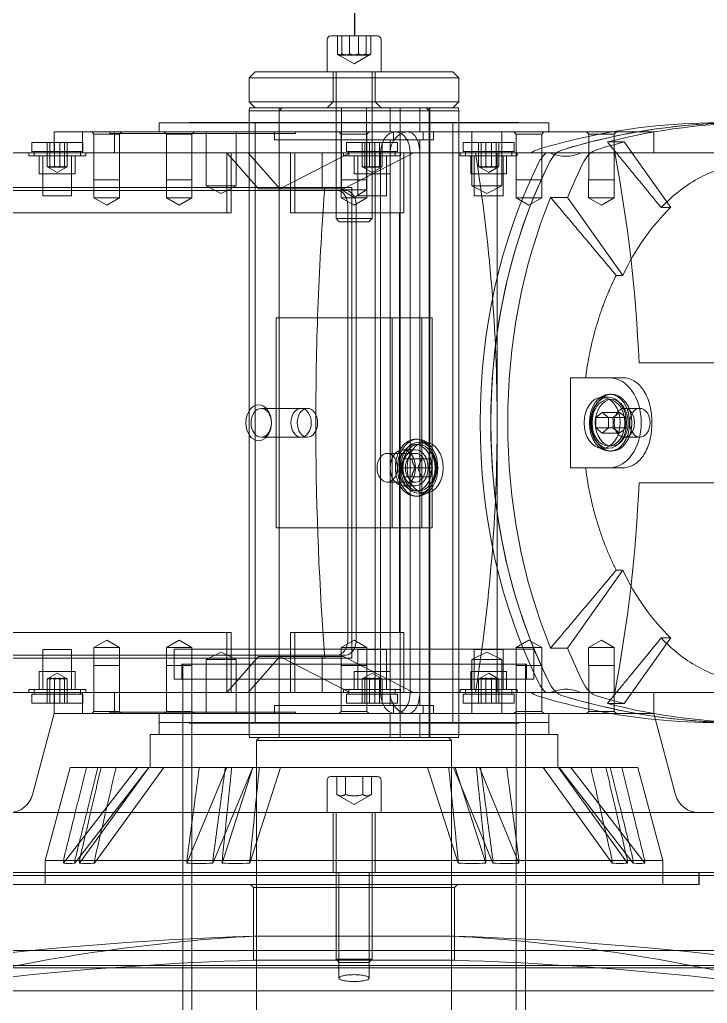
# Model space of a CAD drawing. Header units: millimetres. Extents: x -6314 to 11113, y -129 to 3675.
# Drawn here: x -2391 to -2345.1, y 2176.7 to 2242.3 of the extents above; entities that cross this region are included whole.
import ezdxf

# ---------------------------------------------------------------- set-up
doc = ezdxf.new("R2010")
doc.units = ezdxf.units.MM
doc.layers.add('Equipment', color=123, linetype='Continuous')

# ---------------------------------------------------------------- blocks, each defined once
blk = doc.blocks.new('A$C161d446f')
at = {"layer": 'Equipment', "linetype": 'Continuous', "lineweight": 0, "extrusion": (0, 1, 0)}
for p, q in [((11.193, 563.761), (11.14, 563.761)), ((14.26, 563.761), (11.193, 563.761)), ((11.585, 563.761), (11.585, 562.561)), ((11.884, 562.561), (11.884, 563.761)), ((12.401, 562.561), (12.401, 563.761)), ((12.999, 562.561), (12.999, 563.761)), ((13.516, 562.561), (13.516, 563.761)), ((13.815, 562.561), (13.815, 563.761)), ((10.9, 563.521), (10.9, 561.361)), ((14.5, 563.521), (14.5, 561.361)), ((12.7, 561.894), (11.665, 562.492)), ((12.7, 561.894), (13.735, 562.492)), ((6.1, 561.361), (5.7, 560.961)), ((8.033, 561.361), (6.1, 561.361)), ((19.3, 561.361), (8.033, 561.361)), ((11.3, 561.361), (11.3, 559.361)), ((11.5, 561.341), (11.5, 551.575)), ((13.9, 561.341), (13.9, 551.575)), ((14.1, 561.361), (14.1, 559.361)), ((19.3, 561.361), (19.7, 560.961)), ((5.7, 560.961), (19.7, 560.961)), ((5.7, 560.961), (5.7, 559.361)), ((19.7, 560.961), (19.7, 559.361)), ((7.75, 559.361), (5.7, 559.361)), ((6.1, 558.961), (5.7, 559.361)), ((19.7, 559.361), (7.75, 559.361)), ((11.3, 559.361), (10.9, 558.961)), ((14.1, 559.361), (14.5, 558.961)), ((19.3, 558.961), (19.7, 559.361)), ((5.735, 558.961), (5.7, 558.761)), ((5.7, 558.761), (17.65, 558.761)), ((5.7, 557.993), (5.7, 558.761)), ((5.735, 558.961), (17.625, 558.961)), ((7.637, 516.961), (7.637, 558.961)), ((7.7, 557.361), (7.7, 558.961)), ((7.9, 558.961), (7.7, 558.761)), ((7.7, 516.961), (7.7, 558.761)), ((8.316, 557.361), (8.316, 558.961)), ((9.617, 516.961), (9.617, 558.961)), ((10.296, 558.961), (10.296, 557.361)), ((11.862, 553.501), (11.862, 558.961)), ((13.538, 553.501), (13.538, 558.961)), ((17.5, 558.961), (17.7, 558.761)), ((17.625, 558.961), (19.665, 558.961)), ((17.65, 558.761), (19.7, 558.761)), ((17.7, 557.361), (17.7, 558.961)), ((17.7, 516.961), (17.7, 558.761)), ((19.665, 558.961), (19.7, 558.761)), ((19.7, 557.993), (19.7, 558.761)), ((-0.3, 557.961), (25.7, 557.961)), ((-0.3, 557.361), (-0.3, 557.961)), ((1.7, 557.993), (23.7, 557.993)), ((1.7, 557.961), (1.7, 557.993)), ((5.7, 517.161), (5.7, 557.993)), ((6.1, 517.929), (6.1, 557.993)), ((19.3, 517.929), (19.3, 557.993)), ((19.7, 517.161), (19.7, 557.993)), ((23.7, 557.961), (23.7, 557.993)), ((25.7, 557.361), (25.7, 557.961)), ((26.556, 557.361), (-7.3, 557.361)), ((-7.3, 555.961), (-7.3, 557.361)), ((-4.649, 557.21), (-4.8, 557.361)), ((-4.649, 557.21), (-2.951, 557.21)), ((-4.649, 554.161), (-4.649, 557.21)), ((-2.951, 557.21), (-2.8, 557.361)), ((-2.951, 554.161), (-2.951, 557.21)), ((0.184, 557.21), (0.033, 557.361)), ((0.184, 557.21), (1.882, 557.21)), ((0.184, 554.161), (0.184, 557.21)), ((1.882, 557.21), (2.033, 557.361)), ((1.882, 554.161), (1.882, 557.21)), ((2.835, 557.361), (2.835, 553.761)), ((4.835, 557.361), (4.835, 553.761)), ((7.4, 557.361), (7.4, 556.831)), ((8.095, 557.361), (8.095, 556.831)), ((10.075, 556.831), (10.075, 557.361)), ((11.851, 557.21), (11.7, 557.361)), ((11.851, 557.21), (13.549, 557.21)), ((11.851, 554.161), (11.851, 557.21)), ((13.549, 557.21), (13.7, 557.361)), ((13.549, 554.161), (13.549, 557.21)), ((16.602, 557.261), (16.602, 557.361)), ((27.186, 557.261), (16.602, 557.261)), ((18, 557.361), (18, 556.831)), ((20.565, 557.361), (20.565, 553.761)), ((22.565, 557.361), (22.565, 553.761)), ((23.518, 557.21), (23.367, 557.361)), ((23.518, 557.21), (25.216, 557.21)), ((23.518, 554.161), (23.518, 557.21)), ((25.216, 557.21), (25.367, 557.361)), ((25.216, 554.161), (25.216, 557.21)), ((26.556, 557.361), (27.122, 557.361)), ((32.7, 557.361), (27.122, 557.361)), ((29.002, 557.261), (27.186, 557.261)), ((28.351, 557.21), (28.2, 557.361)), ((28.351, 557.21), (30.049, 557.21)), ((28.351, 554.161), (28.351, 557.21)), ((28.68, 555.961), (28.68, 557.361)), ((29.002, 557.261), (29.002, 557.361)), ((30.049, 557.21), (30.2, 557.361)), ((30.049, 554.161), (30.049, 557.21)), ((30.812, 555.961), (30.812, 557.361)), ((32.7, 555.961), (32.7, 557.361)), ((-5.329, 556.69), (-8.421, 552.317)), ((-5.329, 556.69), (-4.197, 556.69)), ((2.02, 556.661), (5.42, 556.661)), ((2.02, 556.061), (2.02, 556.661)), ((3.051, 556.661), (3.051, 555.061)), ((3.23, 556.661), (3.23, 555.061)), ((3.54, 556.661), (3.54, 555.061)), ((3.899, 556.661), (3.899, 555.061)), ((4.21, 556.661), (4.21, 555.061)), ((4.389, 555.061), (4.389, 556.661)), ((5.42, 556.061), (5.42, 556.661)), ((8.095, 556.831), (7.4, 556.831)), ((7.7, 544.961), (7.7, 556.831)), ((8.095, 556.831), (8.316, 556.831)), ((8.316, 544.961), (8.316, 556.831)), ((8.316, 556.831), (10.075, 556.831)), ((9.798, 556.661), (13.198, 556.661)), ((9.798, 556.061), (9.798, 556.661)), ((18, 556.831), (10.075, 556.831)), ((10.296, 556.831), (10.296, 544.961)), ((10.829, 556.661), (10.829, 555.061)), ((11.008, 556.661), (11.008, 555.061)), ((11.319, 556.661), (11.319, 555.061)), ((11.677, 556.661), (11.677, 555.061)), ((11.988, 556.661), (11.988, 555.061)), ((12.167, 555.061), (12.167, 556.661)), ((13.198, 556.061), (13.198, 556.661)), ((17.7, 544.961), (17.7, 556.831)), ((30.799, 556.661), (32.7, 556.661)), ((30.799, 556.061), (30.799, 556.661)), ((31.83, 556.661), (31.83, 555.061)), ((32.009, 556.661), (32.009, 555.061)), ((32.32, 556.661), (32.32, 555.061)), ((32.678, 556.661), (32.678, 555.061)), ((32.7, 556.661), (34.199, 556.661)), ((32.989, 556.661), (32.989, 555.061)), ((33.168, 555.061), (33.168, 556.661)), ((34.199, 556.061), (34.199, 556.661)), ((-4.686, 555.961), (-13.088, 555.961)), ((-2.418, 555.961), (-4.686, 555.961)), ((-2.418, 555.961), (-0.394, 555.961)), ((3.154, 555.961), (-0.394, 555.961)), ((1.82, 555.761), (1.82, 555.961)), ((5.063, 555.761), (1.82, 555.761)), ((2.02, 556.061), (5.42, 556.061)), ((2.17, 555.761), (2.17, 556.061)), ((2.52, 554.561), (2.52, 555.761)), ((2.76, 555.761), (2.76, 553.094)), ((3.154, 555.961), (3.154, 537.961)), ((11.286, 555.961), (3.154, 555.961)), ((4.68, 555.761), (4.68, 553.094)), ((4.92, 554.561), (4.92, 555.761)), ((5.62, 555.761), (5.063, 555.761)), ((5.27, 555.761), (5.27, 556.061)), ((5.62, 555.761), (5.62, 555.961)), ((8.316, 555.961), (8.316, 519.961)), ((13.407, 553.561), (8.744, 555.961)), ((8.952, 555.961), (8.952, 519.961)), ((9.377, 551.961), (9.377, 555.961)), ((9.598, 555.761), (9.598, 555.961)), ((12.841, 555.761), (9.598, 555.761)), ((9.798, 556.061), (13.198, 556.061)), ((9.948, 555.761), (9.948, 556.061)), ((10.296, 519.961), (10.296, 555.961)), ((10.298, 554.561), (10.298, 555.761)), ((10.538, 555.761), (10.538, 553.094)), ((10.932, 519.961), (10.932, 555.961)), ((11.286, 555.961), (49.894, 555.961)), ((11.286, 522.855), (11.286, 555.961)), ((12.458, 555.761), (12.458, 553.094)), ((12.698, 554.561), (12.698, 555.761)), ((13.398, 555.761), (12.841, 555.761)), ((12.987, 555.961), (17.65, 553.561)), ((13.048, 555.761), (13.048, 556.061)), ((13.398, 555.761), (13.398, 555.961)), ((14.821, 555.961), (14.821, 553.561)), ((16.66, 555.961), (16.66, 551.961)), ((16.943, 551.961), (16.943, 555.961)), ((17.65, 553.561), (19.771, 555.961)), ((19.064, 553.561), (21.185, 555.961)), ((20.902, 551.961), (20.902, 555.961)), ((21.185, 555.961), (21.185, 551.961)), ((30.599, 555.761), (30.599, 555.961)), ((33.842, 555.761), (30.599, 555.761)), ((30.799, 556.061), (32.7, 556.061)), ((30.949, 555.761), (30.949, 556.061)), ((31.299, 554.561), (31.299, 555.761)), ((31.539, 555.761), (31.539, 553.094)), ((32.7, 556.061), (34.199, 556.061)), ((33.459, 555.761), (33.459, 553.094)), ((33.699, 554.561), (33.699, 555.761)), ((34.399, 555.761), (33.842, 555.761)), ((34.049, 555.961), (34.049, 556.061)), ((34.049, 555.761), (34.049, 555.961)), ((34.399, 555.761), (34.399, 555.961)), ((2.52, 554.561), (4.92, 554.561)), ((3.72, 554.661), (3.099, 555.019)), ((3.72, 554.661), (4.341, 555.019)), ((10.298, 554.561), (12.698, 554.561)), ((11.498, 554.661), (10.877, 555.019)), ((11.498, 554.661), (12.119, 555.019)), ((31.299, 554.561), (33.699, 554.561)), ((32.499, 554.661), (31.878, 555.019)), ((32.499, 554.661), (33.12, 555.019)), ((-4.65, 554.161), (-2.95, 554.161)), ((-4.65, 552.961), (-4.65, 554.161)), ((-2.95, 552.961), (-2.95, 554.161)), ((0.183, 554.161), (1.883, 554.161)), ((0.183, 552.961), (0.183, 554.161)), ((1.883, 552.961), (1.883, 554.161)), ((11.85, 554.161), (13.55, 554.161)), ((11.85, 552.961), (11.85, 554.161)), ((13.55, 552.961), (13.55, 554.161)), ((23.517, 554.161), (25.217, 554.161)), ((23.517, 552.961), (23.517, 554.161)), ((25.217, 552.961), (25.217, 554.161)), ((28.35, 554.161), (30.05, 554.161)), ((28.35, 552.961), (28.35, 554.161)), ((30.05, 552.961), (30.05, 554.161)), ((4.373, 553.761), (2.835, 553.761)), ((3.835, 553.261), (2.835, 553.761)), ((3.835, 553.261), (4.835, 553.761)), ((4.835, 553.761), (4.373, 553.761)), ((11.862, 553.501), (13.538, 553.501)), ((12.7, 552.997), (11.862, 553.501)), ((12.7, 552.997), (13.538, 553.501)), ((12.841, 553.661), (12.841, 522.855)), ((12.841, 553.661), (14.652, 553.661)), ((13.831, 553.461), (13.266, 553.461)), ((13.407, 553.561), (17.65, 553.561)), ((13.831, 553.461), (48.055, 553.461)), ((14.652, 553.661), (50.282, 553.661)), ((17.65, 553.561), (19.064, 553.561)), ((22.565, 553.761), (20.565, 553.761)), ((21.565, 553.261), (20.565, 553.761)), ((21.565, 553.261), (22.565, 553.761)), ((-5.221, 547.792), (-1.541, 552.996)), ((-4.65, 552.961), (-2.95, 552.961)), ((-3.8, 552.47), (-4.65, 552.961)), ((-3.8, 552.47), (-2.95, 552.961)), ((-0.409, 552.996), (-1.541, 552.996)), ((0.183, 552.961), (1.883, 552.961)), ((1.033, 552.47), (0.183, 552.961)), ((1.033, 552.47), (1.883, 552.961)), ((4.399, 553.094), (2.76, 553.094)), ((4.68, 553.094), (4.399, 553.094)), ((12.177, 553.094), (10.538, 553.094)), ((11.85, 552.961), (13.55, 552.961)), ((12.7, 552.47), (11.85, 552.961)), ((12.458, 553.094), (12.177, 553.094)), ((12.559, 552.461), (12.559, 523.461)), ((12.7, 552.47), (13.55, 552.961)), ((13.124, 523.461), (13.124, 552.461)), ((23.517, 552.961), (25.217, 552.961)), ((24.367, 552.47), (23.517, 552.961)), ((24.367, 552.47), (25.217, 552.961)), ((28.35, 552.961), (30.05, 552.961)), ((29.2, 552.47), (28.35, 552.961)), ((29.2, 552.47), (30.05, 552.961)), ((33.178, 553.094), (31.539, 553.094)), ((33.459, 553.094), (33.178, 553.094)), ((-8.421, 552.317), (-7.786, 552.317)), ((9.377, 551.961), (16.66, 551.961)), ((9.659, 523.961), (9.659, 551.961)), ((16.66, 551.961), (16.943, 551.961)), ((20.902, 551.961), (43.53, 551.961)), ((13.9, 551.575), (11.5, 551.575)), ((11.715, 551.361), (11.5, 551.575)), ((11.715, 551.361), (13.685, 551.361)), ((13.685, 551.361), (13.9, 551.575)), ((-4.788, 547.792), (-5.221, 547.792)), ((7.5, 544.961), (8.169, 544.961)), ((7.5, 530.961), (7.5, 544.961)), ((8.169, 530.961), (8.169, 544.961)), ((8.169, 544.961), (8.316, 544.961)), ((8.316, 544.961), (10.149, 544.961)), ((10.149, 544.961), (17.9, 544.961)), ((10.149, 544.961), (10.149, 530.961)), ((17.9, 530.961), (17.9, 544.961)), ((-6.309, 541.961), (-14.14, 541.961)), ((-5.233, 540.961), (-2.744, 540.961)), ((-4.483, 539.861), (-4.341, 539.861)), ((-4.483, 539.511), (-4.271, 539.511)), ((-4.271, 539.661), (-3.846, 539.661)), ((-5.331, 538.921), (-6.368, 538.921)), ((15.811, 538.921), (16.236, 538.921)), ((16.236, 538.92), (18.894, 538.92)), ((-4.553, 538.307), (-5.402, 538.307)), ((-3.846, 538.654), (-4.978, 538.654)), ((-3.422, 538.307), (-4.553, 538.307)), ((-4.271, 538.307), (-3.846, 538.654)), ((-4.271, 537.614), (-4.271, 538.307)), ((-3.846, 538.654), (-3.422, 538.307)), ((-3.422, 538.307), (-3.422, 537.614)), ((-5.402, 537.614), (-4.553, 537.614)), ((-3.422, 537.614), (-4.553, 537.614)), ((-3.846, 537.268), (-4.271, 537.614)), ((-3.422, 537.614), (-3.846, 537.268)), ((3.154, 537.961), (3.154, 522.855)), ((33.913, 537.961), (33.913, 537.961)), ((33.913, 537.961), (33.913, 537.961)), ((33.913, 537.961), (33.913, 537.961)), ((33.913, 537.961), (33.913, 537.961)), ((33.913, 537.961), (33.913, 537.961)), ((33.913, 537.961), (33.913, 537.961)), ((33.913, 537.961), (33.913, 537.961)), ((-5.331, 537.001), (-6.368, 537.001)), ((-3.846, 537.268), (-4.978, 537.268)), ((8.599, 536.861), (8.457, 536.861)), ((15.811, 537.001), (16.236, 537.001)), ((16.236, 537.002), (18.894, 537.002)), ((-4.483, 536.411), (-4.271, 536.411)), ((-4.483, 536.061), (-4.341, 536.061)), ((-4.271, 536.261), (-3.846, 536.261)), ((8.387, 536.661), (7.962, 536.661)), ((8.599, 536.511), (8.387, 536.511)), ((9.447, 536.161), (8.599, 536.161)), ((7.717, 535.561), (7.472, 534.961)), ((8.207, 535.561), (7.717, 535.561)), ((8.452, 534.961), (8.207, 535.561)), ((9.339, 535.561), (8.207, 535.561)), ((8.599, 535.921), (10.484, 535.921)), ((-2.744, 534.961), (-5.233, 534.961)), ((7.472, 534.961), (8.452, 534.961)), ((7.472, 534.961), (7.717, 534.361)), ((8.207, 534.361), (8.452, 534.961)), ((8.452, 534.961), (9.584, 534.961)), ((7.717, 534.361), (8.207, 534.361)), ((8.207, 534.361), (9.339, 534.361)), ((-14.14, 533.961), (-6.309, 533.961)), ((8.599, 534.001), (10.484, 534.001)), ((9.447, 533.761), (8.599, 533.761)), ((8.387, 533.261), (7.962, 533.261)), ((8.599, 533.411), (8.387, 533.411)), ((8.599, 533.061), (8.457, 533.061)), ((7.5, 530.961), (8.169, 530.961)), ((7.7, 519.091), (7.7, 530.961)), ((8.316, 530.961), (8.169, 530.961)), ((8.316, 519.091), (8.316, 530.961)), ((8.316, 530.961), (10.149, 530.961)), ((10.149, 530.961), (17.9, 530.961)), ((10.296, 530.961), (10.296, 519.091)), ((17.7, 519.091), (17.7, 530.961)), ((-5.221, 528.13), (-4.788, 528.13)), ((-1.541, 522.926), (-5.221, 528.13)), ((-7.786, 523.604), (-8.421, 523.604)), ((-8.421, 523.604), (-5.329, 519.232)), ((9.377, 523.961), (16.66, 523.961)), ((9.377, 519.961), (9.377, 523.961)), ((16.943, 523.961), (16.66, 523.961)), ((16.66, 523.961), (16.66, 519.961)), ((16.943, 519.961), (16.943, 523.961)), ((20.902, 523.961), (43.53, 523.961)), ((20.902, 519.961), (20.902, 523.961)), ((21.185, 523.961), (21.185, 519.961)), ((-3.8, 523.452), (-4.65, 522.961)), ((-2.95, 522.961), (-4.65, 522.961)), ((-4.65, 522.961), (-4.65, 521.761)), ((-3.8, 523.452), (-2.95, 522.961)), ((-2.95, 522.961), (-2.95, 521.761)), ((1.033, 523.452), (0.183, 522.961)), ((1.883, 522.961), (0.183, 522.961)), ((0.183, 522.961), (0.183, 521.761)), ((1.033, 523.452), (1.883, 522.961)), ((1.883, 522.961), (1.883, 521.761)), ((12.7, 523.452), (11.85, 522.961)), ((13.55, 522.961), (11.85, 522.961)), ((11.85, 522.961), (11.85, 521.761)), ((12.7, 523.452), (13.55, 522.961)), ((13.55, 522.961), (13.55, 521.761)), ((24.367, 523.452), (23.517, 522.961)), ((25.217, 522.961), (23.517, 522.961)), ((23.517, 522.961), (23.517, 521.761)), ((24.367, 523.452), (25.217, 522.961)), ((25.217, 522.961), (25.217, 521.761)), ((29.2, 523.452), (28.35, 522.961)), ((30.05, 522.961), (28.35, 522.961)), ((28.35, 522.961), (28.35, 521.761)), ((29.2, 523.452), (30.05, 522.961)), ((30.05, 522.961), (30.05, 521.761)), ((-1.541, 522.926), (-0.409, 522.926)), ((24.7, 522.855), (0.7, 522.855)), ((0.7, 522.855), (0.7, 520.855)), ((2.76, 522.827), (4.399, 522.827)), ((2.76, 520.161), (2.76, 522.827)), ((3.835, 522.661), (2.835, 522.161)), ((3.154, 522.855), (3.154, 519.961)), ((3.835, 522.661), (4.835, 522.161)), ((4.399, 522.827), (4.68, 522.827)), ((4.68, 520.161), (4.68, 522.827)), ((8.744, 519.961), (13.407, 522.361)), ((10.538, 522.827), (12.177, 522.827)), ((10.538, 520.161), (10.538, 522.827)), ((11.286, 519.961), (11.286, 522.855)), ((12.177, 522.827), (12.458, 522.827)), ((12.458, 520.161), (12.458, 522.827)), ((12.841, 522.855), (12.841, 522.261)), ((17.65, 522.361), (12.987, 519.961)), ((13.831, 522.461), (13.266, 522.461)), ((17.65, 522.361), (13.407, 522.361)), ((48.055, 522.461), (13.831, 522.461)), ((14.821, 522.361), (14.821, 519.961)), ((19.064, 522.361), (17.65, 522.361)), ((19.771, 519.961), (17.65, 522.361)), ((21.185, 519.961), (19.064, 522.361)), ((21.565, 522.661), (20.565, 522.161)), ((21.565, 522.661), (22.565, 522.161)), ((24.7, 522.855), (24.7, 520.855)), ((31.539, 522.827), (33.178, 522.827)), ((31.539, 520.161), (31.539, 522.827)), ((33.178, 522.827), (33.459, 522.827)), ((33.459, 520.161), (33.459, 522.827)), ((-2.95, 521.761), (-4.65, 521.761)), ((-4.649, 521.761), (-4.649, 518.712)), ((-2.951, 521.761), (-2.951, 518.712)), ((1.883, 521.761), (0.183, 521.761)), ((0.184, 521.761), (0.184, 518.712)), ((1.2, 521.855), (24.2, 521.855)), ((1.2, 520.855), (1.2, 521.855)), ((1.27, 521.855), (1.27, 520.855)), ((1.88, 521.855), (1.88, 481.215)), ((1.882, 521.761), (1.882, 518.712)), ((2.835, 522.161), (4.373, 522.161)), ((2.835, 518.561), (2.835, 522.161)), ((4.373, 522.161), (4.835, 522.161)), ((4.835, 518.561), (4.835, 522.161)), ((13.55, 521.761), (11.85, 521.761)), ((11.851, 521.761), (11.851, 518.712)), ((14.652, 522.261), (12.841, 522.261)), ((13.549, 521.761), (13.549, 518.712)), ((24.7, 522.261), (14.652, 522.261)), ((20.565, 522.161), (22.565, 522.161)), ((20.565, 518.561), (20.565, 522.161)), ((22.565, 518.561), (22.565, 522.161)), ((25.217, 521.761), (23.517, 521.761)), ((23.518, 521.761), (23.518, 518.712)), ((23.52, 521.855), (23.52, 481.215)), ((24.13, 521.855), (24.13, 520.855)), ((24.2, 520.855), (24.2, 521.855)), ((40.7, 522.261), (24.7, 522.261)), ((25.216, 521.761), (25.216, 518.712)), ((30.05, 521.761), (28.35, 521.761)), ((28.351, 521.761), (28.351, 518.712)), ((30.049, 521.761), (30.049, 518.712)), ((4.92, 521.361), (2.52, 521.361)), ((2.52, 521.361), (2.52, 520.161)), ((3.72, 521.261), (3.099, 520.902)), ((3.72, 521.261), (4.341, 520.902)), ((4.92, 521.361), (4.92, 520.161)), ((12.698, 521.361), (10.298, 521.361)), ((10.298, 521.361), (10.298, 520.161)), ((11.498, 521.261), (10.877, 520.902)), ((11.498, 521.261), (12.119, 520.902)), ((12.698, 521.361), (12.698, 520.161)), ((33.699, 521.361), (31.299, 521.361)), ((31.299, 521.361), (31.299, 520.161)), ((32.499, 521.261), (31.878, 520.902)), ((32.499, 521.261), (33.12, 520.902)), ((33.699, 521.361), (33.699, 520.161)), ((24.7, 520.855), (0.7, 520.855)), ((1.27, 520.855), (1.27, 489.361)), ((3.051, 519.261), (3.051, 520.861)), ((3.23, 519.261), (3.23, 520.861)), ((3.54, 520.861), (3.54, 519.261)), ((3.899, 519.261), (3.899, 520.861)), ((4.21, 519.261), (4.21, 520.861)), ((4.389, 519.261), (4.389, 520.861)), ((10.829, 519.261), (10.829, 520.861)), ((11.008, 519.261), (11.008, 520.861)), ((11.319, 520.861), (11.319, 519.261)), ((11.677, 519.261), (11.677, 520.861)), ((11.988, 519.261), (11.988, 520.861)), ((12.167, 519.261), (12.167, 520.861)), ((24.13, 520.855), (24.13, 489.37)), ((31.83, 519.261), (31.83, 520.861)), ((32.009, 519.261), (32.009, 520.861)), ((32.32, 520.861), (32.32, 519.261)), ((32.678, 519.261), (32.678, 520.861)), ((32.989, 519.261), (32.989, 520.861)), ((33.168, 519.261), (33.168, 520.861)), ((-13.088, 519.961), (-4.686, 519.961)), ((-7.3, 518.561), (-7.3, 519.961)), ((-4.686, 519.961), (-2.418, 519.961)), ((-0.394, 519.961), (-2.418, 519.961)), ((-0.394, 519.961), (1.27, 519.961)), ((1.27, 519.961), (3.154, 519.961)), ((1.82, 520.161), (5.063, 520.161)), ((1.82, 520.161), (1.82, 519.961)), ((5.42, 519.861), (2.02, 519.861)), ((2.02, 519.861), (2.02, 519.261)), ((2.17, 520.161), (2.17, 519.861)), ((11.286, 519.961), (3.154, 519.961)), ((5.063, 520.161), (5.62, 520.161)), ((5.27, 520.161), (5.27, 519.861)), ((5.42, 519.861), (5.42, 519.261)), ((5.62, 520.161), (5.62, 519.961)), ((9.598, 520.161), (12.841, 520.161)), ((9.598, 520.161), (9.598, 519.961)), ((13.198, 519.861), (9.798, 519.861)), ((9.798, 519.861), (9.798, 519.261)), ((9.948, 520.161), (9.948, 519.861)), ((24.13, 519.961), (11.286, 519.961)), ((12.841, 520.161), (13.398, 520.161)), ((13.048, 520.161), (13.048, 519.861)), ((13.198, 519.861), (13.198, 519.261)), ((13.398, 520.161), (13.398, 519.961)), ((41.27, 519.961), (24.13, 519.961)), ((28.68, 518.561), (28.68, 519.961)), ((30.599, 520.161), (33.842, 520.161)), ((30.599, 520.161), (30.599, 519.961)), ((32.7, 519.861), (30.799, 519.861)), ((30.799, 519.861), (30.799, 519.261)), ((30.812, 518.561), (30.812, 519.961)), ((30.949, 520.161), (30.949, 519.861)), ((32.7, 518.561), (32.7, 519.961)), ((34.199, 519.861), (32.7, 519.861)), ((33.842, 520.161), (34.399, 520.161)), ((34.049, 520.161), (34.049, 519.961)), ((34.049, 519.961), (34.049, 519.861)), ((34.199, 519.861), (34.199, 519.261)), ((34.399, 520.161), (34.399, 519.961)), ((-4.197, 519.232), (-5.329, 519.232)), ((5.42, 519.261), (2.02, 519.261)), ((7.4, 519.091), (8.095, 519.091)), ((7.4, 518.561), (7.4, 519.091)), ((8.095, 519.091), (8.095, 518.561)), ((8.316, 519.091), (8.095, 519.091)), ((10.075, 519.091), (8.316, 519.091)), ((13.198, 519.261), (9.798, 519.261)), ((10.075, 519.091), (18, 519.091)), ((10.075, 518.561), (10.075, 519.091)), ((18, 518.561), (18, 519.091)), ((32.7, 519.261), (30.799, 519.261)), ((34.199, 519.261), (32.7, 519.261)), ((-7.3, 518.561), (-8.751, 513.147)), ((1.27, 518.561), (-7.3, 518.561)), ((-7.3, 518.561), (1.27, 518.561)), ((-4.649, 518.712), (-4.8, 518.561)), ((-2.951, 518.712), (-4.649, 518.712)), ((-2.951, 518.712), (-2.8, 518.561)), ((-0.3, 517.961), (-0.3, 518.561)), ((-0.3, 517.161), (-0.3, 518.561)), ((0.184, 518.712), (0.033, 518.561)), ((1.882, 518.712), (0.184, 518.712)), ((24.13, 518.561), (1.27, 518.561)), ((1.27, 518.561), (24.13, 518.561)), ((1.882, 518.712), (2.033, 518.561)), ((7.7, 516.961), (7.7, 518.561)), ((8.316, 516.961), (8.316, 518.561)), ((10.296, 518.561), (10.296, 516.961)), ((11.851, 518.712), (11.7, 518.561)), ((13.549, 518.712), (11.851, 518.712)), ((13.549, 518.712), (13.7, 518.561)), ((16.602, 518.661), (27.186, 518.661)), ((16.602, 518.661), (16.602, 518.561)), ((17.7, 516.961), (17.7, 518.561)), ((23.518, 518.712), (23.367, 518.561)), ((25.216, 518.712), (23.518, 518.712)), ((26.556, 518.561), (24.13, 518.561)), ((24.13, 518.561), (32.7, 518.561)), ((25.216, 518.712), (25.367, 518.561)), ((25.7, 517.961), (25.7, 518.561)), ((25.7, 517.161), (25.7, 518.561)), ((32.7, 518.561), (27.122, 518.561)), ((27.186, 518.661), (29.002, 518.661)), ((28.351, 518.712), (28.2, 518.561)), ((30.049, 518.712), (28.351, 518.712)), ((29.002, 518.661), (29.002, 518.561)), ((30.049, 518.712), (30.2, 518.561)), ((32.7, 518.561), (34.151, 513.147)), ((25.7, 517.961), (-0.3, 517.961)), ((1.7, 517.961), (1.7, 517.929)), ((20.478, 517.929), (1.7, 517.929)), ((23.7, 517.929), (20.478, 517.929)), ((23.7, 517.961), (23.7, 517.929)), ((-0.9, 517.161), (26.3, 517.161)), ((-0.9, 514.961), (-0.9, 517.161)), ((5.735, 516.961), (5.7, 517.161)), ((19.665, 516.961), (19.7, 517.161)), ((26.3, 514.961), (26.3, 517.161)), ((5.735, 516.961), (17.625, 516.961)), ((6.4, 516.961), (6.2, 516.761)), ((6.2, 516.761), (17.296, 516.761)), ((6.2, 516.761), (6.2, 71.161)), ((17.296, 516.761), (19.2, 516.761)), ((17.625, 516.961), (19.665, 516.961)), ((19, 516.961), (19.2, 516.761)), ((19.2, 516.761), (19.2, 71.161)), ((-6.239, 514.961), (-7.9, 508.761)), ((-6.692, 508.59), (-1.753, 514.961)), ((-6.239, 514.961), (-5.155, 514.961)), ((-5.927, 508.59), (-0.988, 514.961)), ((-5.536, 508.59), (-0.93, 514.961)), ((-5.155, 514.961), (-4.39, 514.961)), ((-4.521, 508.59), (0.085, 514.961)), ((-4.39, 514.961), (4.539, 514.961)), ((1.698, 508.59), (4.33, 514.961)), ((3.438, 508.59), (6.071, 514.961)), ((3.902, 508.59), (5.948, 514.961)), ((4.539, 514.961), (5.948, 514.961)), ((5.75, 508.59), (7.796, 514.961)), ((5.948, 514.961), (6.386, 514.961)), ((6.386, 514.961), (21.29, 514.961)), ((19.65, 508.59), (17.604, 514.961)), ((22.122, 508.59), (19.449, 514.961)), ((21.498, 508.59), (19.452, 514.961)), ((23.854, 508.59), (21.181, 514.961)), ((21.29, 514.961), (23.022, 514.961)), ((23.022, 514.961), (28.579, 514.961)), ((30.019, 508.59), (25.389, 514.961)), ((31.327, 508.59), (26.388, 514.961)), ((31.019, 508.59), (26.389, 514.961)), ((32.092, 508.59), (27.153, 514.961)), ((28.579, 514.961), (29.579, 514.961)), ((29.579, 514.961), (31.639, 514.961)), ((31.639, 514.961), (33.3, 508.761)), ((10.9, 514.121), (10.9, 511.961)), ((14.26, 514.361), (11.14, 514.361)), ((11.545, 514.361), (11.545, 513.161)), ((12.123, 513.161), (12.123, 514.361)), ((13.277, 513.161), (13.277, 514.361)), ((13.855, 513.161), (13.855, 514.361)), ((14.5, 514.121), (14.5, 511.961)), ((12.7, 512.494), (11.545, 513.161)), ((12.7, 512.494), (13.855, 513.161)), ((-15.87, 511.961), (1.27, 511.961)), ((1.27, 511.961), (24.13, 511.961)), ((11.3, 507.961), (11.3, 511.961)), ((11.5, 511.941), (11.5, 502.175)), ((13.9, 511.941), (13.9, 502.175)), ((14.1, 507.961), (14.1, 511.961)), ((24.13, 511.961), (41.27, 511.961)), ((-7.9, 508.761), (-6.692, 508.761)), ((-7.9, 507.161), (-7.9, 508.761)), ((-6.692, 508.59), (-6.692, 508.761)), ((-6.692, 508.761), (-5.927, 508.761)), ((-5.927, 508.761), (3.902, 508.761)), ((-5.927, 508.761), (-5.927, 508.59)), ((-5.536, 508.761), (-5.536, 508.59)), ((-4.521, 508.59), (-4.521, 508.761)), ((1.698, 508.761), (1.698, 508.59)), ((3.438, 508.59), (3.438, 508.761)), ((3.902, 508.761), (5.75, 508.761)), ((3.902, 508.59), (3.902, 508.761)), ((5.75, 508.761), (22.122, 508.761)), ((5.75, 508.761), (5.75, 508.59)), ((19.65, 508.761), (19.65, 508.59)), ((21.498, 508.59), (21.498, 508.761)), ((22.122, 508.761), (23.854, 508.761)), ((22.122, 508.59), (22.122, 508.761)), ((23.854, 508.761), (30.019, 508.761)), ((23.854, 508.761), (23.854, 508.59)), ((30.019, 508.761), (31.019, 508.761)), ((30.019, 508.59), (30.019, 508.761)), ((31.019, 508.761), (33.3, 508.761)), ((31.019, 508.761), (31.019, 508.59)), ((31.327, 508.761), (31.327, 508.59)), ((32.092, 508.59), (32.092, 508.761)), ((33.3, 507.161), (33.3, 508.761)), ((-15.87, 507.961), (1.27, 507.961)), ((-10.32, 507.961), (-10.32, 507.161)), ((-10.3, 507.161), (-10.3, 507.961)), ((1.27, 507.961), (24.13, 507.961)), ((11.689, 500.917), (11.689, 507.961)), ((13.711, 500.917), (13.711, 507.961)), ((24.13, 507.961), (41.27, 507.961)), ((-15.87, 507.761), (1.27, 507.761)), ((1.27, 507.761), (24.13, 507.761)), ((24.13, 507.761), (41.27, 507.761)), ((35.72, 507.161), (-10.32, 507.161)), ((6, 506.961), (5.8, 507.161)), ((19.4, 506.961), (6, 506.961)), ((6, 506.961), (6, 503.713)), ((19.4, 506.961), (19.6, 507.161)), ((19.4, 506.961), (19.4, 503.713)), ((19.4, 503.713), (6, 503.713)), ((19.4, 503.713), (6, 503.713)), ((6, 502.112), (6, 503.713)), ((19.4, 502.112), (19.4, 503.713)), ((1.27, 502.748), (-15.87, 502.748)), ((24.13, 502.748), (1.27, 502.748)), ((41.27, 502.748), (24.13, 502.748)), ((6, 502.112), (19.4, 502.112)), ((13.9, 502.175), (11.5, 502.175)), ((11.715, 501.961), (11.5, 502.175)), ((11.715, 501.961), (13.685, 501.961)), ((13.685, 501.961), (13.9, 502.175)), ((-17.3, 501.748), (42.7, 501.748)), ((-15.87, 501.608), (1.27, 501.608)), ((1.27, 501.608), (24.13, 501.608)), ((24.13, 501.608), (41.27, 501.608)), ((-17.3, 500.068), (42.7, 500.068))]:
    blk.add_line(p, q, dxfattribs=at)
at = {"layer": 'Equipment', "linetype": 'Continuous', "lineweight": 0, "extrusion": (0, 0, -1)}
for centre, radius, start, end in [((-11.14, 563.521), 0.24, 0, 90), ((-14.26, 563.521), 0.24, 90, 180), ((-11.48, 561.341), 0.02, 90, 180), ((-13.92, 561.341), 0.02, 0, 90), ((-11.14, 514.121), 0.24, 0, 90), ((-14.26, 514.121), 0.24, 90, 180), ((10.296, 513.561), 1.6, 195, 270), ((-35.696, 513.561), 1.6, 270, 345), ((-11.48, 511.941), 0.02, 90, 180), ((-13.92, 511.941), 0.02, 0, 90), ((-12.7, 285.135), 218.68, 76.39754, 88.24428), ((-12.7, 384.561), 119.34, 77.66739, 86.7816), ((-12.7, 384.561), 119.34, 93.2184, 102.33261), ((-12.7, 285.135), 218.68, 91.75572, 103.60246), ((-12.7, 285.135), 217.08, 71.64776, 88.23133), ((-12.7, 285.135), 217.08, 91.76867, 108.4136)]:
    blk.add_arc(centre, radius, start, end, dxfattribs=at)
at = {"layer": 'Equipment', "linetype": 'Continuous', "lineweight": 0}
for centre, major_axis, ratio, start_param, end_param in [((-11.412, 477.961), (0, 80), 0.707107, -0.122551, 0.210287), ((-29.373, 537.961), (0, -25), 0.707107, -0.557799, 2.482747), ((-11.412, 477.961), (0, 80), 0.707107, -0.2118, -0.122551), ((9.942, 555.961), (0, 1.4), 0.707107, -1.570796, 1.570796), ((-15.372, 477.961), (0, 80), 0.707107, -0.2118, -0.178491), ((60.151, 537.961), (0, -80), 0.831789, -1.797739, -1.620817), ((-3.778, 554.218), (0, 2), 0.707107, -0.951321, -0.2118), ((-0.808, 554.218), (0, 2), 0.707107, -0.951321, -0.512571), ((0.182, 554.218), (0, 2), 0.707107, -0.512571, -0.2118), ((-19.898, 537.961), (0, 30), 0.707107, -1.045849, -0.951321), ((-16.928, 537.961), (0, 30), 0.707107, -2.190272, -0.951321), ((13.266, 552.461), (0, -1), 0.707107, -2.498092, -1.570796), ((13.266, 552.461), (0, 1), 0.707107, 0, 0.643501), ((-15.372, 537.961), (0, 17.4), 0.707107, -0.970359, -0.600437), ((-4.271, 537.961), (0, -1.7), 0.707107, -3.141592653589794, 3.141592653589792), ((-4.271, 537.961), (0, -1.55), 0.707107, -3.141592653589794, 3.141592653589792), ((-3.846, 537.961), (0, -1.7), 0.707107, -3.141592653589794, 3.141592653589792), ((-5.331, 537.961), (0, 0.96), 0.707107, -3.141592653589794, 3.141592653589792), ((15.811, 537.961), (0, 0.96), 0.707107, -4.712389, 1.570796), ((16.236, 537.961), (0, 0.96), 0.707107, -4.712389, 1.570796), ((16.236, 537.961), (0, 0.959), 0.707107, -4.712389, 1.570796), ((18.894, 537.961), (0, 0.959), 0.707107, -4.712389, 1.570796), ((8.457, 534.961), (0, 1.9), 0.707107, -1.570796, 0.472246), ((8.599, 534.961), (0, 1.9), 0.707107, 0.052656, 0.462955), ((8.599, 534.961), (0, 1.9), 0.707107, -1.570796, 0.052656), ((8.457, 534.961), (0, -1.9), 0.707107, -2.669347, -0.472246), ((8.599, 534.961), (0, -1.9), 0.707107, -2.678638, -0.462955), ((10.484, 534.961), (0, -0.96), 0.707107, -4.712389, 1.570796), ((8.457, 534.961), (0, -1.9), 0.707107, -0.472246, 1.570796), ((8.599, 534.961), (0, -1.9), 0.707107, -0.052656, 1.570796), ((60.151, 537.961), (0, -80), 0.831789, -1.520775, -1.343853), ((8.599, 534.961), (0, -1.9), 0.707107, -0.462955, -0.052656), ((-15.372, 537.961), (0, 17.4), 0.707107, -2.541155, -2.171234), ((13.266, 523.461), (0, -1), 0.707107, -1.570796, -0.920325), ((-19.898, 537.961), (0, 30), 0.707107, -2.190272, -2.095744), ((13.266, 523.461), (0, -1), 0.707107, -0.920325, 0), ((-3.778, 521.704), (0, -2), 0.707107, 0.2118, 0.951321), ((-0.808, 521.704), (0, 2), 0.707107, -2.629022, -2.190272), ((-11.412, 597.961), (0, -80), 0.707107, 0.070865, 0.2118), ((-15.372, 597.961), (0, -80), 0.707107, 0.178491, 0.2118), ((0.182, 521.704), (0, -2), 0.707107, 0.2118, 0.512571), ((9.942, 519.961), (0, -1.4), 0.707107, -1.570796, 1.570796), ((-11.412, 597.961), (0, -80), 0.707107, -0.078883, 0.070865), ((12.7, 533.111), (19.573, 23.984), 0.267843, 3.308227, 3.405352), ((12.7, 533.111), (16.059, 22.807), 0.565729, 3.472094, 3.56922), ((12.7, 533.111), (-14.535, 22.701), 0.643021, 2.702465, 2.799591), ((12.7, 533.111), (20.047, -24.235), 0.195648, -0.20901, -0.111885)]:
    blk.add_ellipse(centre, major_axis=major_axis, ratio=ratio, start_param=start_param, end_param=end_param, dxfattribs=at)
at = {"layer": 'Equipment', "linetype": 'Continuous', "lineweight": 0, "extrusion": (0, 0, -1)}
for centre, major_axis, ratio, start_param, end_param in [((-14.241, 477.961), (0, 80), 0.707107, 0, 0.178491), ((-13.109, 477.961), (0, 80), 0.707107, 0, 0.2118), ((-13.109, 477.961), (0, 80), 0.707107, 0, 0.178491), ((-13.109, 477.961), (0, 80), 0.707107, 0.178491, 0.2118), ((-1.515, 554.218), (0, 2), 0.707107, 0.2118, 0.951321), ((-1.515, 554.218), (0, 2), 0.707107, 0.2118, 0.951321), ((59.723, 537.961), (0, 80), 0.707107, -1.570796, -1.343853), ((-17.635, 537.961), (0, -30), 0.707107, -2.190272, -0.951321), ((-17.635, 537.961), (0, -30), 0.707107, -2.190272, -2.095744), ((13.831, 552.461), (0, 1), 0.707107, -1.570796, 0), ((-18.766, 537.961), (0, -30), 0.707107, -2.095744, -1.045849), ((-17.635, 537.961), (0, -30), 0.707107, -2.095744, -1.045849), ((-4.341, 537.961), (0, -3), 0.707107, 0.000004, 3.141589), ((-4.483, 537.961), (0, 1.9), 0.707107, -3.141592653589792, 3.141592653589794), ((-4.341, 537.961), (0, 1.9), 0.707107, -3.141592653589792, 3.141592653589794), ((-4.483, 537.961), (0, -1.55), 0.707107, -3.141592653589792, 3.141592653589794), ((-6.368, 537.961), (0, 0.96), 0.707107, -3.141592653589792, 3.141592653589794), ((19.064, 537.961), (0, -1.2), 0.707107, -4.712389, 1.570796), ((59.723, 537.961), (0, 80), 0.707107, -1.797739, -1.570796), ((7.962, 534.961), (0, -1.7), 0.707107, -4.712389, 1.570796), ((8.387, 534.961), (0, 1.7), 0.707107, -1.570796, 0), ((8.387, 534.961), (0, -1.55), 0.707107, -4.712389, 1.570796), ((8.599, 534.961), (0, 1.55), 0.707107, -1.570796, 0.441636), ((8.599, 534.961), (0, -1.2), 0.707107, -4.712389, 1.570796), ((8.387, 534.961), (0, 1.7), 0.707107, 0, 3.141593), ((9.447, 534.961), (0, -1.2), 0.707107, -4.712389, 1.570796), ((8.599, 534.961), (0, -1.55), 0.707107, -2.699956, -0.441636), ((8.599, 534.961), (0, 0.96), 0.707107, -4.712389, 1.570796), ((8.387, 534.961), (0, -1.7), 0.707107, 0, 1.570796), ((8.599, 534.961), (0, -1.55), 0.707107, -0.441636, 1.570796), ((13.831, 523.461), (0, -1), 0.707107, 0, 1.570796), ((-17.635, 537.961), (0, -30), 0.707107, -1.045849, -0.951321), ((-1.515, 521.704), (0, -2), 0.707107, -0.951321, -0.2118), ((-1.515, 521.704), (0, -2), 0.707107, -0.951321, -0.2118), ((-13.109, 597.961), (0, -80), 0.707107, -0.2118, 0), ((-13.109, 597.961), (0, -80), 0.707107, -0.2118, -0.178491), ((-14.241, 597.961), (0, -80), 0.707107, -0.178491, 0), ((-13.109, 597.961), (0, -80), 0.707107, -0.178491, 0), ((12.7, 533.111), (20.047, 24.235), 0.195648, 2.932582, 3.029708), ((12.7, 533.111), (-14.535, -22.701), 0.643021, -0.439127, -0.342002), ((12.7, 533.111), (16.151, -22.821), 0.560314, 0.328956, 0.426081), ((12.7, 533.111), (19.607, -24.001), 0.263266, 0.163276, 0.260401)]:
    blk.add_ellipse(centre, major_axis=major_axis, ratio=ratio, start_param=start_param, end_param=end_param, dxfattribs=at)
at = {"layer": 'Equipment', "linetype": 'Continuous', "lineweight": 0}
for points, weights in [([(11.585, 562.561), (11.734, 562.394), (11.884, 562.561)], [1, 1.15470053838, 1]), ([(12.401, 562.561), (11.993, 562.394), (11.585, 562.561)], [1, 1.15470053838, 1]), ([(11.884, 562.561), (12.441, 562.394), (12.999, 562.561)], [1, 1.15470053838, 1]), ([(13.516, 562.561), (12.959, 562.394), (12.401, 562.561)], [2.12538660821, 2.45418506076, 2.12538660822]), ([(12.999, 562.561), (13.407, 562.394), (13.815, 562.561)], [1, 1.15470053838, 1]), ([(13.815, 562.561), (13.666, 562.394), (13.516, 562.561)], [1, 1.15470053838, 1]), ([(-4.197, 556.69), (-6.054, 554.433), (-7.786, 552.317)], [1, 1.00194996596, 1.00230603646]), ([(3.54, 555.061), (3.295, 554.961), (3.051, 555.061)], [3.6794919243, 4.24871130596, 3.6794919243]), ([(3.051, 555.061), (3.14, 554.961), (3.23, 555.061)], [3.6794919243, 4.24871130596, 3.67949192432]), ([(3.23, 555.061), (3.564, 554.961), (3.899, 555.061)], [3.67949192432, 4.24871130596, 3.6794919243]), ([(4.21, 555.061), (3.875, 554.961), (3.54, 555.061)], [3.67949192432, 4.24871130596, 3.6794919243]), ([(3.899, 555.061), (4.144, 554.961), (4.389, 555.061)], [3.6794919243, 4.24871130596, 3.6794919243]), ([(4.389, 555.061), (4.299, 554.961), (4.21, 555.061)], [3.6794919243, 4.24871130596, 3.67949192432]), ([(11.319, 555.061), (11.074, 554.961), (10.829, 555.061)], [3.6794919243, 4.24871130596, 3.6794919243]), ([(10.829, 555.061), (10.918, 554.961), (11.008, 555.061)], [3.6794919243, 4.24871130596, 3.67949192432]), ([(11.008, 555.061), (11.343, 554.961), (11.677, 555.061)], [3.67949192432, 4.24871130596, 3.6794919243]), ([(11.988, 555.061), (11.653, 554.961), (11.319, 555.061)], [3.67949192432, 4.24871130596, 3.6794919243]), ([(11.677, 555.061), (11.922, 554.961), (12.167, 555.061)], [3.6794919243, 4.24871130596, 3.6794919243]), ([(12.167, 555.061), (12.077, 554.961), (11.988, 555.061)], [3.6794919243, 4.24871130596, 3.67949192432]), ([(32.32, 555.061), (32.075, 554.961), (31.83, 555.061)], [3.6794919243, 4.24871130596, 3.6794919243]), ([(31.83, 555.061), (31.919, 554.961), (32.009, 555.061)], [3.6794919243, 4.24871130596, 3.67949192432]), ([(32.009, 555.061), (32.344, 554.961), (32.678, 555.061)], [3.67949192432, 4.24871130596, 3.6794919243]), ([(32.989, 555.061), (32.654, 554.961), (32.32, 555.061)], [3.67949192432, 4.24871130596, 3.6794919243]), ([(32.678, 555.061), (32.923, 554.961), (33.168, 555.061)], [3.6794919243, 4.24871130596, 3.6794919243]), ([(33.168, 555.061), (33.079, 554.961), (32.989, 555.061)], [3.6794919243, 4.24871130596, 3.67949192432]), ([(-4.788, 547.792), (-2.894, 550.048), (-0.409, 552.996)], [1.01593072427, 1.0178065622, 1.00000000001]), ([(-1.729, 540.961), (-2.25, 540.961), (-2.744, 540.961)], [1.04263536437, 1.04758832833, 1.05185990606]), ([(-1.729, 534.961), (-1.765, 537.961), (-1.729, 540.961)], [1.10082618444, 1.10885123491, 1.10082618444]), ([(-5.402, 538.307), (-5.473, 537.961), (-5.402, 537.614)], [3.6794919243, 4.24871130596, 3.6794919243]), ([(-4.978, 538.654), (-5.261, 538.48), (-5.402, 538.307)], [3.67949192432, 4.24871130596, 3.6794919243]), ([(-4.553, 538.307), (-4.836, 538.48), (-4.978, 538.654)], [3.6794919243, 4.24871130596, 3.67949192432]), ([(-4.553, 537.614), (-4.624, 537.961), (-4.553, 538.307)], [3.6794919243, 4.24871130596, 3.6794919243]), ([(-5.402, 537.614), (-5.261, 537.441), (-4.978, 537.268)], [3.6794919243, 4.24871130596, 3.67949192432]), ([(-4.978, 537.268), (-4.836, 537.441), (-4.553, 537.614)], [3.67949192432, 4.24871130596, 3.6794919243]), ([(8.604, 534.961), (8.797, 535.261), (8.849, 535.561)], [3.67949192432, 4.24871130596, 3.6794919243]), ([(9.339, 535.561), (9.532, 535.261), (9.584, 534.961)], [3.6794919243, 4.24871130596, 3.67949192432]), ([(-2.744, 534.961), (-2.25, 534.961), (-1.729, 534.961)], [1.05185990606, 1.04758832833, 1.04263536437]), ([(8.849, 534.361), (8.797, 534.661), (8.604, 534.961)], [3.6794919243, 4.24871130596, 3.67949192432]), ([(9.584, 534.961), (9.532, 534.661), (9.339, 534.361)], [3.67949192432, 4.24871130596, 3.6794919243]), ([(-0.409, 522.926), (-2.894, 525.873), (-4.788, 528.13)], [1.00000000001, 1.0178065622, 1.01593072427]), ([(-7.786, 523.604), (-6.054, 521.488), (-4.197, 519.232)], [1.00230603646, 1.00194996596, 1]), ([(3.23, 520.861), (3.14, 520.961), (3.051, 520.861)], [3.67949192432, 4.24871130596, 3.6794919243]), ([(3.051, 520.861), (3.295, 520.961), (3.54, 520.861)], [3.6794919243, 4.24871130596, 3.6794919243]), ([(3.899, 520.861), (3.564, 520.961), (3.23, 520.861)], [3.6794919243, 4.24871130596, 3.67949192432]), ([(3.54, 520.861), (3.875, 520.961), (4.21, 520.861)], [3.6794919243, 4.24871130596, 3.67949192432]), ([(4.389, 520.861), (4.144, 520.961), (3.899, 520.861)], [3.6794919243, 4.24871130596, 3.6794919243]), ([(4.21, 520.861), (4.299, 520.961), (4.389, 520.861)], [3.67949192432, 4.24871130596, 3.6794919243]), ([(11.008, 520.861), (10.918, 520.961), (10.829, 520.861)], [3.67949192432, 4.24871130596, 3.6794919243]), ([(10.829, 520.861), (11.074, 520.961), (11.319, 520.861)], [3.6794919243, 4.24871130596, 3.6794919243]), ([(11.677, 520.861), (11.343, 520.961), (11.008, 520.861)], [3.6794919243, 4.24871130596, 3.67949192432]), ([(11.319, 520.861), (11.653, 520.961), (11.988, 520.861)], [3.6794919243, 4.24871130596, 3.67949192432]), ([(12.167, 520.861), (11.922, 520.961), (11.677, 520.861)], [3.6794919243, 4.24871130596, 3.6794919243]), ([(11.988, 520.861), (12.077, 520.961), (12.167, 520.861)], [3.67949192432, 4.24871130596, 3.6794919243]), ([(32.009, 520.861), (31.919, 520.961), (31.83, 520.861)], [3.67949192432, 4.24871130596, 3.6794919243]), ([(31.83, 520.861), (32.075, 520.961), (32.32, 520.861)], [3.6794919243, 4.24871130596, 3.6794919243]), ([(32.678, 520.861), (32.344, 520.961), (32.009, 520.861)], [3.6794919243, 4.24871130596, 3.67949192432]), ([(32.32, 520.861), (32.654, 520.961), (32.989, 520.861)], [3.6794919243, 4.24871130596, 3.67949192432]), ([(33.168, 520.861), (32.923, 520.961), (32.678, 520.861)], [3.6794919243, 4.24871130596, 3.6794919243]), ([(32.989, 520.861), (33.079, 520.961), (33.168, 520.861)], [3.67949192432, 4.24871130596, 3.6794919243]), ([(-6.692, 508.761), (-5.891, 511.991), (-5.155, 514.961)], [1, 1.00088614191, 1]), ([(-4.39, 514.961), (-5.126, 511.991), (-5.927, 508.761)], [1, 1.0008861475, 1]), ([(-4.103, 514.961), (-4.789, 511.991), (-5.536, 508.761)], [1, 1.00088614654, 1]), ([(-4.521, 508.761), (-3.774, 511.991), (-3.088, 514.961)], [1, 1.00088614419, 1]), ([(2.517, 514.961), (2.124, 511.991), (1.698, 508.761)], [1, 1.00088614676, 1]), ([(3.438, 508.761), (3.865, 511.991), (4.257, 514.961)], [1, 1.00088614808, 1]), ([(3.902, 508.761), (4.234, 511.991), (4.539, 514.961)], [1, 1.00088615026, 1]), ([(6.386, 514.961), (6.082, 511.991), (5.75, 508.761)], [1, 1.00088614331, 1]), ([(19.014, 514.961), (19.318, 511.991), (19.65, 508.761)], [1, 1.00088614331, 1]), ([(21.498, 508.761), (21.166, 511.991), (20.861, 514.961)], [1, 1.00088615026, 1]), ([(22.122, 508.761), (21.689, 511.991), (21.29, 514.961)], [1, 1.00088614636, 1]), ([(23.022, 514.961), (23.421, 511.991), (23.854, 508.761)], [1, 1.0008861428, 1]), ([(30.019, 508.761), (29.269, 511.991), (28.579, 514.961)], [1, 1.00088614212, 1]), ([(29.579, 514.961), (30.269, 511.991), (31.019, 508.761)], [1, 1.00088614715, 1]), ([(29.79, 514.961), (30.526, 511.991), (31.327, 508.761)], [1, 1.0008861475, 1]), ([(32.092, 508.761), (31.291, 511.991), (30.555, 514.961)], [1, 1.00088614191, 1]), ([(12.123, 513.161), (11.834, 512.994), (11.545, 513.161)], [1, 1.15470053838, 1]), ([(13.277, 513.161), (12.7, 512.994), (12.123, 513.161)], [2.12538660821, 2.45418506076, 2.12538660822]), ([(13.855, 513.161), (13.566, 512.994), (13.277, 513.161)], [1, 1.15470053838, 1])]:
    blk.add_rational_spline(points, weights, degree=2, dxfattribs=at)
for points, knots in [([(10.296, 555.961), (10.296, 556.138), (10.263, 556.326), (10.135, 556.67), (10.04, 556.827), (9.829, 557.074), (9.7, 557.182), (9.43, 557.325), (9.289, 557.361), (9.039, 557.361), (8.914, 557.325), (8.696, 557.182), (8.604, 557.074), (8.465, 556.827), (8.408, 556.67), (8.333, 556.326), (8.316, 556.138), (8.316, 555.961)], [0, 0, 0, 0, 0.265246, 0.265246, 0.530493, 0.530493, 0.79568, 0.79568, 1.060867, 1.060867, 1.326054, 1.326054, 1.591241, 1.591241, 1.856487, 1.856487, 2.121733, 2.121733, 2.121733, 2.121733]), ([(-0.394, 555.961), (-0.744, 555.817), (-1.094, 555.737), (-1.79, 555.737), (-2.115, 555.817), (-2.418, 555.961)], [-4.428789, -4.428789, -4.428789, -4.428789, -3.691292, -3.691292, -2.953795, -2.953795, -2.953795, -2.953795]), ([(-21.689, 552.317), (-21.202, 552.754), (-20.698, 553.151), (-19.266, 554.117), (-18.31, 554.588), (-16.391, 555.21), (-15.427, 555.361), (-13.571, 555.361), (-12.631, 555.21), (-10.808, 554.588), (-9.925, 554.117), (-8.645, 553.151), (-8.203, 552.754), (-7.786, 552.317)], [31.989971, 31.989971, 31.989971, 31.989971, 33.104109, 33.104109, 35.071976, 35.071976, 37.039842, 37.039842, 39.007708, 39.007708, 40.975574, 40.975574, 42.089712, 42.089712, 42.089712, 42.089712]), ([(14.652, 553.661), (14.66, 553.568), (14.667, 553.475), (15.07, 548.109), (15.252, 542.921), (15.252, 533.1), (15.077, 528.019), (14.697, 522.855)], [151.36203, 151.36203, 151.36203, 151.36203, 151.493223, 151.493223, 158.932985, 158.932985, 166.224331, 166.224331, 166.224331, 166.224331]), ([(-2.744, 540.961), (-2.763, 541.105), (-2.783, 541.249), (-2.804, 541.393), (-2.825, 541.535), (-2.847, 541.677), (-2.871, 541.819), (-2.895, 541.961), (-2.92, 542.102), (-2.946, 542.243), (-2.965, 542.345), (-2.985, 542.448), (-3.005, 542.55), (-3.033, 542.69), (-3.063, 542.83), (-3.094, 542.969), (-3.124, 543.108), (-3.156, 543.247), (-3.19, 543.385), (-3.214, 543.485), (-3.239, 543.585), (-3.264, 543.684), (-3.299, 543.821), (-3.335, 543.956), (-3.372, 544.091), (-3.409, 544.226), (-3.448, 544.36), (-3.487, 544.493), (-3.516, 544.59), (-3.546, 544.687), (-3.576, 544.783), (-3.617, 544.913), (-3.659, 545.043), (-3.701, 545.171), (-3.745, 545.3), (-3.789, 545.427), (-3.834, 545.554), (-3.867, 545.646), (-3.9, 545.739), (-3.934, 545.83), (-3.98, 545.953), (-4.027, 546.075), (-4.074, 546.195), (-4.122, 546.317), (-4.171, 546.436), (-4.22, 546.554), (-4.256, 546.641), (-4.293, 546.728), (-4.33, 546.813), (-4.379, 546.927), (-4.43, 547.041), (-4.482, 547.155), (-4.534, 547.267), (-4.587, 547.38), (-4.641, 547.493), (-4.678, 547.571), (-4.716, 547.648), (-4.755, 547.726), (-4.766, 547.748), (-4.777, 547.77), (-4.788, 547.792)], [374.1518, 374.1518, 374.1518, 374.1518, 376.196788, 376.196788, 376.196788, 378.214727, 378.214727, 378.214727, 380.230956, 380.230956, 380.230956, 381.696055, 381.696055, 381.696055, 383.712105, 383.712105, 383.712105, 385.729796, 385.729796, 385.729796, 387.195323, 387.195323, 387.195323, 389.205759, 389.205759, 389.205759, 391.22173, 391.22173, 391.22173, 392.69459, 392.69459, 392.69459, 394.697805, 394.697805, 394.697805, 396.711098, 396.711098, 396.711098, 398.193858, 398.193858, 398.193858, 400.192041, 400.192041, 400.192041, 402.206214, 402.206214, 402.206214, 403.693125, 403.693125, 403.693125, 405.675477, 405.675477, 405.675477, 407.641157, 407.641157, 407.641157, 408.992514, 408.992514, 408.992514, 409.378347, 409.378347, 409.378347, 409.378347]), ([(-5.233, 534.961), (-5.366, 534.961), (-5.502, 534.979), (-5.767, 535.055), (-5.896, 535.113), (-6.262, 535.343), (-6.475, 535.574), (-6.805, 536.105), (-6.944, 536.442), (-7.08, 536.996), (-7.114, 537.189), (-7.159, 537.577), (-7.17, 537.772), (-7.17, 538.15), (-7.159, 538.345), (-7.114, 538.732), (-7.08, 538.925), (-6.944, 539.479), (-6.805, 539.816), (-6.475, 540.348), (-6.262, 540.579), (-5.896, 540.809), (-5.767, 540.867), (-5.502, 540.943), (-5.366, 540.961), (-5.233, 540.961)], [-9.059959, -9.059959, -9.059959, -9.059959, -8.776837, -8.776837, -8.493708, -8.493708, -7.927452, -7.927452, -7.361213, -7.361213, -7.078093, -7.078093, -6.794974, -6.794974, -6.511854, -6.511854, -6.228734, -6.228734, -5.662495, -5.662495, -5.096239, -5.096239, -4.813111, -4.813111, -4.529988, -4.529988, -4.529988, -4.529988]), ([(-4.788, 528.13), (-4.777, 528.152), (-4.766, 528.174), (-4.755, 528.196), (-4.699, 528.308), (-4.644, 528.421), (-4.591, 528.534), (-4.537, 528.647), (-4.484, 528.761), (-4.433, 528.875), (-4.398, 528.953), (-4.364, 529.031), (-4.33, 529.109), (-4.28, 529.224), (-4.23, 529.342), (-4.181, 529.461), (-4.133, 529.579), (-4.085, 529.699), (-4.038, 529.82), (-4.003, 529.91), (-3.968, 530), (-3.934, 530.091), (-3.888, 530.216), (-3.843, 530.341), (-3.798, 530.468), (-3.754, 530.595), (-3.71, 530.722), (-3.668, 530.851), (-3.637, 530.946), (-3.606, 531.042), (-3.576, 531.139), (-3.535, 531.27), (-3.495, 531.403), (-3.456, 531.536), (-3.417, 531.67), (-3.379, 531.804), (-3.342, 531.939), (-3.316, 532.038), (-3.29, 532.137), (-3.264, 532.237), (-3.229, 532.374), (-3.195, 532.512), (-3.163, 532.65), (-3.13, 532.788), (-3.099, 532.927), (-3.069, 533.067), (-3.047, 533.168), (-3.026, 533.27), (-3.005, 533.372), (-2.977, 533.512), (-2.95, 533.653), (-2.925, 533.794), (-2.899, 533.936), (-2.875, 534.077), (-2.852, 534.219), (-2.835, 534.322), (-2.819, 534.425), (-2.804, 534.528), (-2.783, 534.672), (-2.763, 534.817), (-2.744, 534.961)], [310.019624, 310.019624, 310.019624, 310.019624, 310.405457, 310.405457, 310.405457, 312.368888, 312.368888, 312.368888, 314.348648, 314.348648, 314.348648, 315.704846, 315.704846, 315.704846, 317.721713, 317.721713, 317.721713, 319.722252, 319.722252, 319.722252, 321.204113, 321.204113, 321.204113, 323.219088, 323.219088, 323.219088, 325.223791, 325.223791, 325.223791, 326.703381, 326.703381, 326.703381, 328.720277, 328.720277, 328.720277, 330.731519, 330.731519, 330.731519, 332.202648, 332.202648, 332.202648, 334.220641, 334.220641, 334.220641, 336.236907, 336.236907, 336.236907, 337.701915, 337.701915, 337.701915, 339.717932, 339.717932, 339.717932, 341.735571, 341.735571, 341.735571, 343.201183, 343.201183, 343.201183, 345.246171, 345.246171, 345.246171, 345.246171]), ([(-7.786, 523.604), (-8.203, 523.167), (-8.645, 522.771), (-9.925, 521.805), (-10.808, 521.334), (-12.631, 520.711), (-13.571, 520.561), (-15.427, 520.561), (-16.391, 520.711), (-18.31, 521.334), (-19.266, 521.805), (-20.698, 522.771), (-21.202, 523.167), (-21.689, 523.604)], [-42.089712, -42.089712, -42.089712, -42.089712, -40.975574, -40.975574, -39.007708, -39.007708, -37.039842, -37.039842, -35.071976, -35.071976, -33.104109, -33.104109, -31.989971, -31.989971, -31.989971, -31.989971]), ([(14.697, 522.855), (14.689, 522.75), (14.682, 522.645), (14.667, 522.447), (14.66, 522.354), (14.652, 522.261)], [166.2243306, 166.2243306, 166.2243306, 166.2243306, 166.372748, 166.372748, 166.5039403, 166.5039403, 166.5039403, 166.5039403]), ([(-2.418, 519.961), (-2.115, 520.104), (-1.79, 520.184), (-1.094, 520.184), (-0.744, 520.104), (-0.394, 519.961)], [-4.428789, -4.428789, -4.428789, -4.428789, -3.691292, -3.691292, -2.953795, -2.953795, -2.953795, -2.953795]), ([(8.316, 519.961), (8.316, 519.784), (8.333, 519.596), (8.408, 519.251), (8.465, 519.095), (8.604, 518.847), (8.696, 518.739), (8.914, 518.596), (9.039, 518.561), (9.289, 518.561), (9.43, 518.596), (9.7, 518.739), (9.829, 518.847), (10.04, 519.095), (10.135, 519.251), (10.263, 519.596), (10.296, 519.784), (10.296, 519.961)], [-4.243466, -4.243466, -4.243466, -4.243466, -3.97822, -3.97822, -3.712974, -3.712974, -3.447787, -3.447787, -3.1826, -3.1826, -2.917413, -2.917413, -2.652226, -2.652226, -2.38698, -2.38698, -2.121733, -2.121733, -2.121733, -2.121733]), ([(13.711, 500.917), (13.711, 500.888), (13.685, 500.857), (13.581, 500.8), (13.502, 500.774), (13.322, 500.733), (13.209, 500.716), (12.962, 500.692), (12.827, 500.687), (12.573, 500.687), (12.438, 500.692), (12.191, 500.716), (12.078, 500.733), (11.898, 500.774), (11.819, 500.8), (11.715, 500.857), (11.689, 500.888), (11.689, 500.946), (11.715, 500.977), (11.819, 501.034), (11.898, 501.06), (12.078, 501.1), (12.191, 501.118), (12.438, 501.141), (12.573, 501.147), (12.827, 501.147), (12.962, 501.141), (13.209, 501.118), (13.322, 501.1), (13.502, 501.06), (13.581, 501.034), (13.685, 500.977), (13.711, 500.946), (13.711, 500.917)], [-3.08456, -3.08456, -3.08456, -3.08456, -2.889075, -2.889075, -2.69359, -2.69359, -2.503496, -2.503496, -2.313403, -2.313403, -2.12331, -2.12331, -1.933217, -1.933217, -1.737732, -1.737732, -1.542247, -1.542247, -1.346777, -1.346777, -1.151307, -1.151307, -0.961215, -0.961215, -0.771123, -0.771123, -0.581032, -0.581032, -0.39094, -0.39094, -0.19547, -0.19547, 0, 0, 0, 0])]:
    blk.add_open_spline(points, degree=3, knots=knots, dxfattribs=at)

msp = doc.modelspace()

# ---------------------------------------------------------------- linework, layer by layer
msp.add_line((-2368.666, 2260.085), (-2368.666, 2241.251))

# ---------------------------------------------------------------- block references
at = {"xscale": -1}
msp.add_blockref('A$C161d446f', (-2355.993, 1677.491), dxfattribs=at)

doc.saveas('drawing.dxf')
